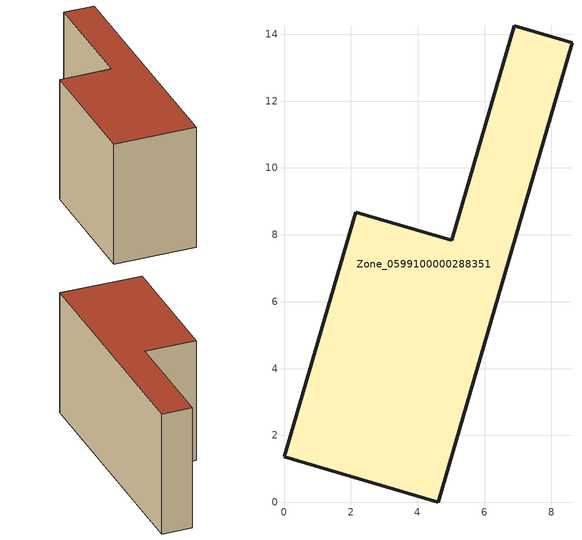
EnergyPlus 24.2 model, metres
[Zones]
Zone_0599100000288351
 floor ground (C_G): 0,1.36 2.14,8.67 5.02,7.83 6.89,14.25 8.62,13.75 4.62,0 z0
 wall outside (C_F): 2.14,8.67 0,1.36 4.62,0 8.62,13.75 6.89,14.25 5.02,7.83 2.14,8.67 z0:7.46
 roof outside (C_R): 8.62,13.75 6.89,14.25 5.02,7.83 2.14,8.67 0,1.36 4.62,0 z7.46
[BUILDING]
Pand.0599100000288351: North Axis=0; Terrain=City; Loads Convergence Tolerance Value=0.04; Temperature Convergence Tolerance Value=0.4; Solar Distribution=FullExterior; Maximum Number of Warmup Days=25; Minimum Number of Warmup Days=1
[Site:Location]
Rotterdam.The.Hague.AP_ZH_NLD Design_Conditions: Latitude=51.96; Longitude=4.45; Time Zone=1; Elevation=-4.5
[SITE:GROUNDTEMPERATURE:BUILDINGSURFACE]
18, 18, 18, 18, 18, 18, 18, 18, 18, 18, 18, 18
[MATERIAL] Thermal Absorptance=0.9; Solar Absorptance=0.7; Visible Absorptance=0.7
Name | Roughness | Thickness | Conductivity | Density | Specific Heat
G.TI.1946 | MediumSmooth | 0.15 | 1 | 540 | 1210
F.TI.1946 | Rough | 0.3 | 0.857143 | 1920 | 840
R.TI.1946 | MediumRough | 0.2 | 0.1 | 1500 | 1000
[CONSTRUCTION]
C_G: G.TI.1946
C_F: F.TI.1946
C_R: R.TI.1946
[ZONE]
Zone_0599100000288351: Type=1; Multiplier=1; Ceiling Height=Autocalculate; Volume=Autocalculate; Floor Area=autocalculate; Part of Total Floor Area=Yes
[ZONEINFILTRATION:DESIGNFLOWRATE]
Infil_Zone_0599100000288351: Zone or ZoneList or Space or SpaceList=Zone_0599100000288351; Schedule=AlwaysOn; Design Flow Rate Calculation Method=Flow/Area; Flow Rate per Floor Area=0.003; Constant Term Coefficient=1; Temperature Term Coefficient=0; Velocity Term Coefficient=0; Velocity Squared Term Coefficient=0
[HVACTEMPLATE:ZONE:IDEALLOADSAIRSYSTEM]
Zone_0599100000288351: Maximum Heating Supply Air Temperature=50; Minimum Cooling Supply Air Temperature=13; Maximum Heating Supply Air Humidity Ratio=0.0156; Minimum Cooling Supply Air Humidity Ratio=0.0077; Heating Limit=NoLimit; Cooling Limit=NoLimit; Dehumidification Control Type=ConstantSensibleHeatRatio; Cooling Sensible Heat Ratio=0.7; Dehumidification Setpoint=60; Humidification Control Type=None; Humidification Setpoint=30; Outdoor Air Method=None; Outdoor Air Flow Rate per Person=0.00944; Outdoor Air Flow Rate per Zone Floor Area=0; Outdoor Air Flow Rate per Zone=0; Demand Controlled Ventilation Type=None; Outdoor Air Economizer Type=NoEconomizer; Heat Recovery Type=None; Sensible Heat Recovery Effectiveness=0.7; Latent Heat Recovery Effectiveness=0.65
[ZONECONTROL:THERMOSTAT]
ThermostatControl_Zone_0599100000288351: Zone or ZoneList=Zone_0599100000288351; Control Type Schedule=DualSetpointControlType; Control 1=Thermostat_Zone_0599100000288351; Temperature Difference Between Cutout And Setpoint=0
[THERMOSTATSETPOINT:DUALSETPOINT]
Thermostat_Zone_0599100000288351: Heating Setpoint Temperature Schedule=HeatingSetpoint_Zone_0599100000288351; Cooling Setpoint Temperature Schedule=CoolingSetpoint_Zone_0599100000288351
[SCHEDULE:COMPACT]
HeatingSetpoint_Zone_0599100000288351: Through: 12/31, For: AllDays, Until: 24:00, 21
CoolingSetpoint_Zone_0599100000288351: Through: 12/31, For: AllDays, Until: 24:00, 24
DualSetpointControlType: Through: 12/31, For: AllDays, Until: 24:00, 4
AlwaysOn: Through: 12/31, For: AllDays, Until: 24:00, 1
